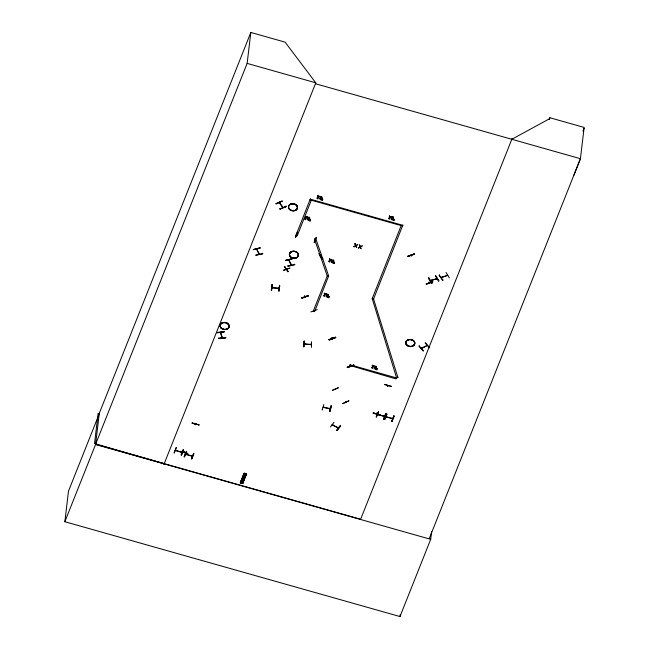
<?xml version="1.0" encoding="UTF-8"?>
<svg xmlns="http://www.w3.org/2000/svg" width="649" height="649" viewBox="0 0 649 649"><rect width="100%" height="100%" fill="white"/><g stroke="black" fill="none" stroke-linecap="round" stroke-linejoin="round"><path stroke-width="0.97" d="M441.206 277.577L441.855 277.293M442.074 277.172L441.361 277.772M447.721 275.403L446.893 275.492L447.607 275.225M286.493 269.043L287.109 268.8M320.663 256.493L320.022 256.728L320.736 256.469M332.126 425.014L332.953 425.16L332.256 424.811M338.551 427.91L337.756 427.805L337.886 427.245M315.163 239.976L314.814 239.546M303.821 346.72L304.178 340.928M303.862 346.793L304.105 341.114L303.464 346.761L303.894 346.534M304.852 343.629C305.184 344.935 303.042 343.516 304.77 343.905M310.587 344.651C311.041 343.702 311.049 345.511 310.49 344.067M311.512 347.377L311.496 341.723M306.717 216.936L305.687 219.711L304.738 218.745M318.927 196.241L317.896 199.016L317.045 197.791M325.449 293.705L324.419 296.471L323.567 295.254M330.73 259.413L329.7 262.188L328.848 260.963M373.443 365.695L372.412 368.462L371.561 367.245M390.455 216.482L389.424 219.257L388.573 218.032M430.417 280.571L430.985 280.352M431.285 280.198L430.62 280.774M437.069 278.64L436.379 278.9L436.274 278.38M272.239 284.53L271.266 290.33L271.704 290.111M272.109 284.741L271.574 290.33L271.842 284.708M272.677 287.556L271.947 287.702L279.159 288.44M272.58 287.775L271.972 287.45M279.808 285.552L278.9 291.133L279.468 285.292M279.541 285.528L278.956 291.077M422.02 348.294L422.142 347.864M431.642 531.426L430.701 539.327L399.979 616.55L64.851 521.715L68.502 491.09L99.224 413.875M98.145 413.21L94.527 443.583L164.213 463.654M64.851 521.715L95.573 444.492L99.297 413.299L250.83 32.45L285.13 42.161L315.747 82.804L315.39 83.705L580.425 158.697L573.878 175.279M174.151 452.897L176.325 447.437M176.277 447.445L174.192 452.978M176.09 450.138L175.928 450.365M187.788 453.205L187.634 453.756L180.706 451.753L180.86 451.209M183.261 449.4L183.618 449.765L181.517 455.046L181.16 454.681M181.485 451.663L181.444 451.988M181.128 454.941L183.31 449.433M184.292 451.931L184.446 451.526M184.17 452.434L184.689 451.599M186.677 451.355L184.162 456.782L184.576 456.636M186.231 454.551L186.441 454.057M192.088 423.164L199.138 424.876L192.201 422.864M191.771 455.768L191.853 456.182M193.621 453.318L193.978 453.683L191.869 458.965L191.52 458.6M191.844 455.582L192.575 456.125M512.175 138.391L360.633 519.241L95.606 444.241L247.139 63.391L250.83 32.45M224.173 331.663L217.082 332.491M218.591 338.088L218.648 338.648L225.738 337.813L218.648 338.616M221.99 337.942L220.449 332.385L220.936 332.637M221.917 337.829L221.861 337.001M222.104 336.977L221.82 337.326M225.69 337.261L225.738 337.788M260.135 247.78L253.297 249.63L260.103 247.967M255.747 255.041L262.707 253.735L255.884 255.333M259.04 254.278L258.805 253.361M258.748 253.808L259.04 253.305M262.602 253.215L262.707 253.767M240.398 482.637L244.186 473.194L240.406 482.807M240.787 481.672L243.099 482.321M241.039 481.023L243.359 481.68M241.428 480.057L243.74 480.706M241.769 479.189L244.081 479.846M242.15 478.224L244.47 478.881M242.71 483.294L240.195 482.815M282.242 200.971L276.06 203.624M279.5 202.845L279.094 202.163M279.313 202.074L283.013 207.445L282.672 206.625M279.451 202.147L279.321 203.088M279.889 208.613L280.068 209.14L286.25 206.479L280.068 209.108M272.734 287.758L272.791 287.247M282.453 206.715L282.842 207.591L279.046 202.61M286.063 205.96L286.25 206.496L279.889 208.84M278.413 287.84L278.502 288.399M283.548 270.187L289.933 268.053L283.516 270.373M292.058 258.74L285.382 260.346M284.895 266.309L284.505 266.69L287.888 271.834L288.27 271.452M287.053 269.595L286.639 269.343M294.678 264.2L294.784 264.76L287.961 266.333L287.848 265.774M288.229 271.485L284.538 266.65M291.117 264.297L291.206 264.711M295.482 237.453L297.607 232.172L295.514 237.193M311.309 200.184L297.25 235.806L295.944 235.035M296.893 235.019L296.999 234.516M304.706 218.997L304.835 218.486M304.803 218.745L305.468 218.932L306.214 217.058L305.549 216.871L305.695 216.328M306.685 217.196L307.366 217.123M307.342 217.374L307.48 216.839M309.962 199.803L402.502 225.99M295.895 235.425L310.368 198.772M310.611 219.76L310.254 221.131L309.743 220.725M309.711 220.976L310.279 219.67M302.045 298.183L308.445 295.814L302.045 298.191L301.89 297.648M304.957 296.788L304.616 295.895M316.915 198.302L317.677 198.237L318.424 196.363L317.791 195.917M317.759 196.176L317.905 195.633M328.637 276.003L314.57 311.617L313.224 311.236L327.242 276.003L314.408 238.84M314.092 242.458L316.217 237.177M318.894 196.501L319.543 196.679L319.689 196.144M314.992 240.195L314.741 239.732M308.307 295.336L308.462 295.871M327.283 275.614L328.597 275.776L315.771 238.613M322.821 199.065L322.464 200.436L321.953 200.03M321.92 200.281L322.488 198.967M317.272 309.614L310.855 311.926M319.097 253.986L322.837 259L319.13 253.735M323.429 295.766L324.2 295.693L324.946 293.827L324.313 293.38M324.281 293.632L324.419 293.097M328.719 261.474L329.489 261.409L330.227 259.535L329.595 259.089M329.562 259.349L329.708 258.805M325.417 293.956L326.098 293.883M326.066 294.143L326.212 293.599M330.706 259.673L331.355 259.851L331.493 259.316M329.343 296.528L328.986 297.899L328.467 297.485M328.443 297.745L329.011 296.431M334.624 262.237L334.276 263.608L333.756 263.202M333.724 263.453L334.292 262.147M328.946 339.622L335.363 337.302M329.189 339.386L329.351 339.93L335.768 337.577L329.351 339.898M322.537 409.77L322.115 409.949L323.835 404.522M332.256 338.527L331.923 337.634M332.142 337.553L332.442 338.324M323.405 407.183L323.956 407.58L324.07 407.045M332.596 339.143L332.45 339.021M335.606 337.074L335.768 337.61M329.603 408.716L329.603 408.164M331.071 405.763L331.436 406.096L330.017 411.547L329.651 411.215M332.337 390.276L338.413 387.713L332.304 390.455M333.975 422.28L330.422 426.993M335.395 389.489L335.679 389.351M355.62 245.76L354.281 246.863L353.754 246.45M332.832 425.322L332.994 424.835M353.721 246.709L355.409 245.63L354.833 243.651M357.721 244.47L355.79 245.427L355.36 243.797M355.595 246.02L356.577 247.512L356.009 245.557M360.13 247.034L358.783 248.137L358.256 247.723M337.042 430.506L340.636 425.776L337.042 430.522L336.717 430.092M358.224 247.983L359.911 246.904L359.335 244.924M362.223 245.744L360.292 246.701L359.862 245.071M360.098 247.293L361.079 248.786L360.511 246.831M342.826 403.686L348.959 400.757L342.834 403.451M340.319 425.379L336.685 430.344M347.256 367.334L353.859 365.298L347.442 367.618L347.28 367.083M396.482 377.515L396.028 378.927L349.803 365.452M345.755 402.388L345.584 401.796M349.754 365.833L350.209 364.422M350.014 365.768L350.233 365.249M347.288 367.342L353.843 365.249L353.697 364.762M397.991 377.28L396.58 377.856L372.25 298.767M397.951 377.661L373.573 298.962L372.275 298.191M372.202 299.148L373.621 298.572M388.443 218.543L389.205 218.478L389.952 216.604L389.319 216.158M389.286 216.417L389.432 215.874M371.431 367.756L372.193 367.683L372.94 365.817L372.307 365.371M372.275 365.63L372.421 365.087M390.422 216.742L391.071 216.92L391.217 216.385M373.41 365.947L374.067 366.133L374.205 365.59M393.448 220.522L394.349 219.305L393.992 220.676L393.472 220.271M377.337 368.518L376.98 369.889L376.469 369.476M376.436 369.735L377.004 368.421M373.321 412.683L373.167 413.235L380.095 415.23L380.241 414.679M378.635 411.498L376.112 416.926L376.534 416.78M376.907 412.999L376.631 413.9M376.874 413.973L377.15 413.064M378.18 414.695L378.399 414.2M401.155 225.609L372.226 298.572M373.573 298.962L402.907 224.96M384.589 384.37L391.517 386.366M383.794 415.725L383.802 416.325M385.571 413.462L385.928 413.827L383.827 419.108L383.47 418.743M384.792 419.384L386.893 414.094L384.403 419.27L384.816 419.124M384.752 419.303L386.869 413.851M386.577 417.047L386.69 416.544M414.338 253.986L407.921 256.298M392.093 418.67L392.085 418.078M393.862 415.806L394.219 416.171L392.118 421.452L391.761 421.087M391.728 421.347L393.911 415.839M432.672 281.447L432.834 281.982L426.417 284.303L426.255 283.759M419.303 345.779L418.946 346.201L423.14 350.987L423.497 350.565M428.94 277.788L428.543 278.161L431.658 283.394L432.056 283.021M429.322 282.899L428.989 282.007M421.785 348.026L421.996 347.694M431.252 280.514L431.179 280.011M429.711 347.686L425.257 342.81M435.487 275.679L438.935 281.049L435.528 275.687M436.339 278.875L436.964 278.462M439.592 274.843L439.203 275.233L442.626 280.36L443.007 279.97M399.979 616.55L400.214 614.571M442.042 277.496L441.961 276.993M449.376 277.877L445.985 272.499M429.265 538.605L580.425 158.697L584.149 127.439L549.849 117.729L549.744 118.629L511.818 139.284M195.211 424.665L195.43 424.13L195.162 424.584M195.454 424.73L195.698 424.227M376.639 413.786L376.785 413.413M387.826 385.62L387.664 386.074M256.801 249.403L256.59 248.867M180.811 451.469L187.756 453.464M377.134 413.518L376.988 413.884M329.619 411.466L331.039 406.014M287.247 269.019L286.607 269.221M582.956 131.098L584.043 128.332M163.856 464.546L315.795 82.821L247.139 63.391M182.142 452.385L175.376 450.244M181.509 455.022L183.61 449.733M184.194 456.758L186.295 451.477M184.543 456.896L186.588 451.55M185.557 454.341L186.401 454.373M191.487 458.859L193.589 453.57M305.549 216.871L307.456 217.091M319.543 196.679L317.872 195.893M240.381 482.799L244.186 473.194L246.498 473.859L242.807 483.57M240.966 483.051L244.632 473.324L241.006 483.043M242.109 483.375L245.857 473.811M242.053 483.351L245.906 473.827M246.158 473.892L242.71 483.473M331.355 259.851L329.676 259.065M242.556 483.497L246.466 473.916M391.071 216.92L389.4 216.133M374.067 366.133L372.388 365.338M376.501 417.039L378.545 411.693M383.437 419.003L385.644 413.713M383.819 419.084L385.92 413.794M391.793 421.323L393.886 416.009M549.103 119.611L549.849 117.729M184.194 452.377L184.389 451.899M184.649 451.996L184.494 452.402M387.672 386.139L387.891 385.603L387.915 386.204M295.457 237.404L297.558 232.131M419.222 346.014L423.464 350.825M287.215 269.757L286.899 269.311M304.551 296.26L305.144 296.65L304.843 296.139M314.505 311.447L313.946 311.082L314.538 311.439M331.907 338.032L332.158 338.429M332.012 338.819L332.304 339.249M411.012 255.455L411.636 255.917M411.588 255.868L411.231 255.373M192.12 423.059L199.048 425.063M384.573 384.549L391.509 386.536M439.203 275.225L442.942 280.181M428.543 278.145L431.674 283.362M428.851 278.023L431.991 283.224M421.607 348.497L427.358 345.536M337.723 427.732L338.437 427.821M256.606 248.989L259.316 254.181M289.178 260.403C287.669 258.01 293.137 267.015 290.841 264.67M304.008 343.889L311.179 344.449M350.574 366.133L350.2 365.565M429.549 282.818L428.957 282.461M222.234 337.91L220.774 332.345M329.562 408.489L330.357 408.643M330.236 408.821L323.194 407.394M421.396 348.262L427.212 345.373M192.428 456.288L185.695 454.414M385.879 416.65L392.815 418.613M355.977 245.817L357.688 244.722M360.479 247.091L362.191 245.995M447.607 275.484L441.279 277.553L447.534 275.249M182.044 452.377L175.335 450.495M392.645 418.792L385.887 416.877M345.544 402.112L345.99 402.21M276.028 203.802L282.218 201.141L276.06 203.891M301.858 297.907L308.307 295.563L301.89 297.875M426.231 284.019L432.68 281.707M350.33 365.647L350.314 366.166M347.304 367.375L353.721 365.062M430.482 280.546L437.004 278.664L430.587 280.725M338.324 428.048L332.199 425.006M292.074 258.732L285.373 260.614M285.357 260.525L292.188 258.943M287.823 266.033L294.67 264.468M320.695 196.582L321.766 196.688M308.486 217.277L309.565 217.383M392.215 216.823L393.294 216.928M425.249 342.997L429.468 347.783M314.367 239.221L315.722 238.994M224.148 331.842L217.05 332.669M311.09 344.668L304.073 344.092M319.194 253.921L322.545 259.065M279.102 288.237L272.077 287.718M377.75 414.289L384.451 416.447L377.645 414.557M185.801 454.146L192.502 456.101M323.316 407.223L330.268 408.602M310.327 199.154L402.867 225.341M354.8 243.902L355.327 244.056M359.303 245.176L359.83 245.33M327.242 276.003L328.589 276.385M324.395 293.348L326.179 293.859M350.168 364.811L396.434 377.905M243.797 474.176L246.109 474.825M95.573 444.492L430.701 539.327M316.379 237.477L314.254 242.758M258.983 254.213L256.615 248.924M331.104 405.982L329.692 411.442M332.32 424.844L338.486 427.878M193.653 453.546L191.544 458.811M328.913 339.8L335.606 337.302L329.213 339.678M304.86 296.755L304.616 296.269M414.33 254.254L407.913 256.566M435.511 275.857L438.627 281.09M288.691 259.916L291.093 265.214M260.119 248.056L253.297 249.63M224.156 331.939L217.058 332.767M309.565 218.299C308.543 223.142 306.79 216.636 309.565 218.299M321.766 197.604C320.752 202.447 319 195.941 321.766 197.604M328.289 295.06C327.266 299.903 325.522 293.405 328.289 295.06M333.578 260.776C332.556 265.619 330.803 259.113 333.578 260.776M376.29 367.05C375.268 371.901 373.516 365.395 376.29 367.05M393.294 217.845C392.272 222.688 390.528 216.182 393.294 217.845M307.326 219.33C310.757 224.238 310.555 212.831 307.326 219.33M319.527 198.635C322.967 203.543 322.764 192.136 319.527 198.635M326.049 296.098C329.481 301.006 329.278 289.592 326.049 296.098M331.339 261.807C334.77 266.715 334.568 255.308 331.339 261.807M374.051 368.088C377.483 372.997 377.28 361.582 374.051 368.088M391.055 218.875C394.495 223.783 394.284 212.377 391.055 218.875M373.28 412.91L380.217 414.938L373.28 412.91M414.159 253.962L407.726 256.282L414.159 253.962M225.674 337.488L218.559 338.34L225.674 337.521M406.964 345.333A4.527 3.496 6.8 0 0 414.581 344.319A4.519 3.488 6.8 0 0 409.235 339.638A4.527 3.496 6.8 0 0 406.964 345.333A4.519 3.488 6.8 0 0 414.573 344.311A4.527 3.496 6.8 0 0 409.235 339.638A4.519 3.488 6.8 0 0 406.972 345.325M406.964 345.219A4.543 3.505 6.8 0 0 414.614 344.197A4.543 3.505 6.8 0 0 409.243 339.5A4.543 3.505 6.8 0 0 406.964 345.219M406.996 345.138A4.519 3.488 6.8 0 0 414.589 344.124A4.519 3.488 6.8 0 0 409.259 339.451A4.519 3.488 6.8 0 0 406.996 345.138M221.325 328.321A4.543 3.505 6.8 0 0 228.967 327.299A4.543 3.505 6.8 0 0 223.597 322.602A4.543 3.505 6.8 0 0 221.325 328.321A4.519 3.488 6.8 0 0 228.943 327.291A4.519 3.488 6.8 0 0 223.605 322.618A4.519 3.488 6.8 0 0 221.341 328.305M221.333 328.207A4.543 3.505 6.8 0 0 228.975 327.185A4.519 3.488 6.8 0 0 223.629 322.431A4.519 3.488 6.8 0 0 221.366 328.118A4.519 3.488 6.8 0 0 228.959 327.104A4.543 3.505 6.8 0 0 223.613 322.488A4.543 3.505 6.8 0 0 221.333 328.207M290.59 257.053A4.543 3.505 6.8 0 0 298.232 256.039A4.543 3.505 6.8 0 0 292.869 251.333A4.543 3.505 6.8 0 0 290.59 257.053A4.535 3.505 6.8 0 0 298.224 256.039A4.535 3.505 6.8 0 0 292.869 251.35A4.535 3.505 6.8 0 0 290.598 257.061A4.519 3.488 6.8 0 0 298.207 256.031A4.519 3.488 6.8 0 0 292.869 251.358A4.519 3.488 6.8 0 0 290.614 257.045M290.63 256.85A4.519 3.488 6.8 0 0 298.232 255.844A4.519 3.488 6.8 0 0 292.894 251.171A4.519 3.488 6.8 0 0 290.63 256.85M289.649 209.57A4.543 3.505 6.8 0 0 297.291 208.548A4.543 3.505 6.8 0 0 291.928 203.851A4.543 3.505 6.8 0 0 289.649 209.57M289.665 209.449A4.543 3.505 6.8 0 0 297.307 208.434A4.519 3.488 6.8 0 0 291.953 203.681A4.519 3.488 6.8 0 0 289.689 209.367A4.519 3.488 6.8 0 0 297.291 208.353A4.543 3.505 6.8 0 0 291.936 203.729A4.543 3.505 6.8 0 0 289.665 209.449M289.665 209.554A4.519 3.488 6.8 0 0 297.266 208.54A4.519 3.488 6.8 0 0 291.928 203.867A4.519 3.488 6.8 0 0 289.665 209.554"/></g></svg>
